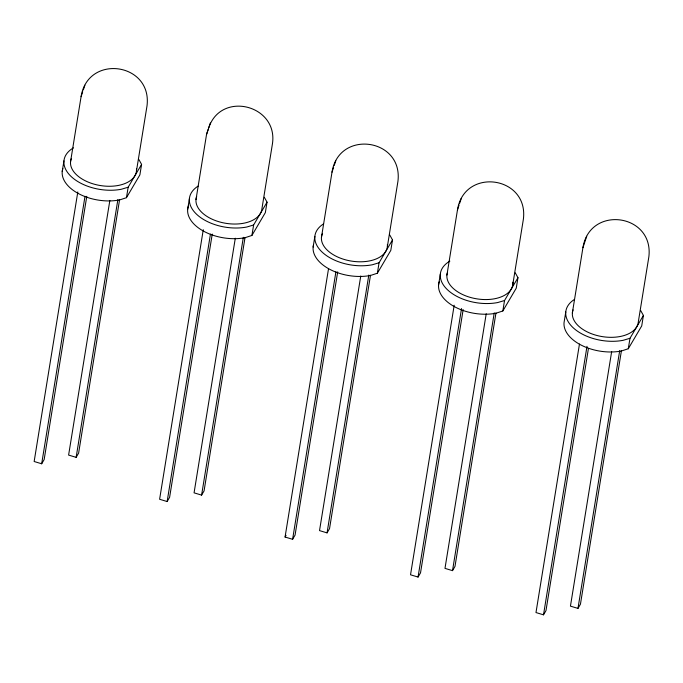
<?xml version="1.0" encoding="UTF-8"?>
<svg xmlns="http://www.w3.org/2000/svg" width="683" height="683" viewBox="0 0 683 683"><rect width="100%" height="100%" fill="white"/><g stroke="black" fill="none" stroke-linecap="round" stroke-linejoin="round"><path stroke-width="1.02" d="M62.221 171.544L63.946 160.872M70.537 161.786L81.089 96.653L82.686 91.804M77.811 191.949L34.15 461.503L41.68 463.774L44.156 459.565L86.784 196.328M41.68 463.774L84.999 196.32M109.852 200.469L68.607 455.083L76.137 457.345L78.613 453.145L119.585 199.701M76.137 457.345L117.886 199.538M62.845 168.564A39.956 23.316 9.2 0 0 77.964 193.323A39.956 23.316 9.2 0 0 119.636 199.931L126.457 197.686L128.156 187.219L141.586 164.398L138.871 159.515M136.472 170.955L147.016 105.822C152.377 62.716 87.808 53.598 81.089 96.653M141.586 164.398L139.887 174.865L126.457 197.686M187.68 209.314L189.404 198.633M195.995 199.547L206.548 134.423L208.144 129.565M203.269 229.71L159.609 499.264L167.139 501.535L169.606 497.326L212.242 234.09M167.139 501.535L210.449 234.081M235.302 238.23L194.066 492.844L201.596 495.107L204.072 490.906L245.043 237.462M201.596 495.107L243.344 237.3M188.662 205.352A39.956 23.316 9.2 0 0 202.731 230.7A39.956 23.316 9.2 0 0 245.095 237.693L251.916 235.447L253.615 224.989L267.044 202.168L264.33 197.276M267.044 202.168L265.346 212.626L251.916 235.447M313.13 247.075L314.863 236.395M321.454 237.317L332.006 172.184L333.603 167.326M337.701 271.851L295.065 535.088L292.597 539.297L285.067 537.034L328.557 268.53M292.597 539.297L335.908 271.843M360.761 276L319.524 530.606L327.055 532.877L329.53 528.668L370.502 275.223M327.055 532.877L368.803 275.07M313.48 245.077A39.956 23.316 9.2 0 0 329.573 269.23A39.956 23.316 9.2 0 0 370.553 275.454L377.375 273.217L379.074 262.75L392.503 239.929L389.788 235.037M387.389 246.478L397.933 181.354C403.294 138.239 338.725 129.13 332.006 172.184M392.503 239.929L390.804 250.388L377.375 273.217M438.588 284.837L440.322 274.165M446.913 275.078L457.465 209.946L459.061 205.088M454.186 305.241L410.526 574.796L418.047 577.058L420.523 572.858L463.159 309.612M418.047 577.058L461.537 308.554M486.219 313.762L444.983 568.376L452.513 570.638L454.989 566.429L495.96 312.993M452.513 570.638L494.253 312.831M439.22 281.848A39.956 23.316 9.2 0 0 454.332 306.607A39.956 23.316 9.2 0 0 496.012 313.224L502.833 310.978L504.532 300.511L517.962 277.691L515.238 272.799M512.839 284.248L523.391 219.115C528.753 176.009 464.184 166.891 457.465 209.946M517.962 277.691L516.263 288.158L502.833 310.978M565.78 311.926L564.047 322.598A39.956 23.316 9.2 0 0 621.47 350.985L628.292 348.74L641.721 325.919L643.412 315.452L640.697 310.569M572.371 312.84L582.923 247.707C589.728 204.729 654.118 213.685 648.85 256.876L638.298 322.009A33.296 19.431 9.2 0 1 600.912 336.377A33.296 19.431 9.2 0 1 573.071 309.869M579.466 344.053L535.984 612.557L543.506 614.828L545.982 610.619L588.447 348.432M543.506 614.828L586.996 346.324M611.678 351.523L570.442 606.137L577.972 608.399L580.448 604.199L621.419 350.755M577.972 608.399L619.712 350.592M628.292 348.74L629.991 338.273L643.412 315.452M83.335 89.908L84.88 85.213M208.793 127.67C221.172 90.626 278.075 104.994 272.474 143.584L261.93 208.716A33.296 19.431 9.2 0 1 224.536 223.085A33.296 19.431 9.2 0 1 196.695 196.576M334.243 165.431L335.797 160.744M459.702 203.192L461.247 198.505M586.706 236.267L582.923 247.707M206.548 134.423L210.338 122.974M285.067 537.034L286.057 535.352M128.156 187.219L121.369 189.251A39.956 23.316 9.2 0 1 72.304 177.563A39.956 23.316 9.2 0 1 73.465 147.861M253.615 224.989L246.828 227.012A39.956 23.316 9.2 0 1 198.172 215.674A39.956 23.316 9.2 0 1 198.096 186.126M379.074 262.75L372.286 264.782A39.956 23.316 9.2 0 1 323.631 253.436A39.956 23.316 9.2 0 1 323.554 223.887M504.532 300.511L497.745 302.543A39.956 23.316 9.2 0 1 448.68 290.856A39.956 23.316 9.2 0 1 449.841 261.145M629.991 338.273L623.203 340.305A39.956 23.316 9.2 0 1 574.54 328.958A39.956 23.316 9.2 0 1 574.463 299.419M512.856 282.199A33.296 19.431 9.2 0 1 478.04 299.034A33.296 19.431 9.2 0 1 447.288 273.08M387.398 244.437A33.296 19.431 9.2 0 1 350.849 261A33.296 19.431 9.2 0 1 322.564 233.381M136.48 168.906A33.296 19.431 9.2 0 1 100.794 185.614A33.296 19.431 9.2 0 1 71.237 158.815"/></g></svg>
